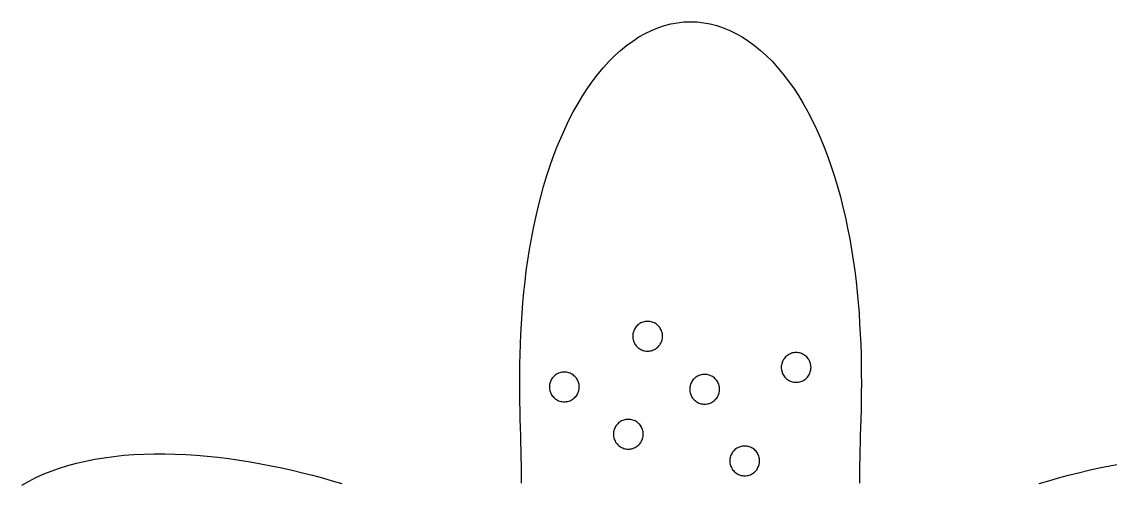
# Model space of a CAD drawing. Header units: millimetres. Extents: x 0 to 411, y 14 to 280.
# Drawn here: x 152.5 to 254.9, y 236.6 to 280 of the extents above; entities that cross this region are included whole.
import ezdxf

# ---------------------------------------------------------------- set-up
doc = ezdxf.new("R2010")
doc.units = ezdxf.units.MM
doc.layers.add('CUT', color=1, linetype='Continuous')

msp = doc.modelspace()

# ---------------------------------------------------------------- linework, layer by layer
at = {"layer": 'CUT'}
for points in [[(199.53, 236.59), (199.54, 237.14), (199.53, 237.73), (199.53, 238.34), (199.51, 238.98), (199.5, 239.66), (199.48, 240.36), (199.46, 241.09), (199.43, 241.84), (199.41, 242.63), (199.4, 243.43), (199.38, 244.26), (199.37, 245.12), (199.36, 245.99), (199.37, 246.89), (199.38, 247.8), (199.4, 248.73), (199.42, 249.67), (199.46, 250.63), (199.52, 251.6), (199.58, 252.58), (199.66, 253.57), (199.75, 254.57), (199.86, 255.57), (199.98, 256.57), (200.12, 257.58), (200.28, 258.59), (200.46, 259.59), (200.65, 260.59), (200.86, 261.58), (201.09, 262.56), (201.33, 263.54), (201.6, 264.5), (201.88, 265.45), (202.19, 266.38), (202.51, 267.29), (202.85, 268.19), (203.21, 269.06), (203.59, 269.91), (203.99, 270.74), (204.4, 271.54), (204.84, 272.31), (205.29, 273.06), (205.75, 273.77), (206.23, 274.45), (206.73, 275.09), (207.24, 275.71), (207.76, 276.28), (208.3, 276.82), (208.85, 277.31), (209.41, 277.77), (209.98, 278.19), (210.56, 278.57), (211.15, 278.9), (211.75, 279.19), (212.35, 279.44), (212.96, 279.64), (213.57, 279.8), (214.18, 279.91), (214.8, 279.98), (215.42, 280), (216.04, 279.98), (216.66, 279.91), (217.27, 279.8), (217.88, 279.64), (218.49, 279.44), (219.1, 279.19), (219.69, 278.9), (220.28, 278.57), (220.86, 278.19), (221.43, 277.77), (221.99, 277.31), (222.54, 276.82), (223.08, 276.28), (223.6, 275.71), (224.11, 275.09), (224.61, 274.45), (225.09, 273.77), (225.56, 273.06), (226, 272.31), (226.44, 271.54), (226.85, 270.74), (227.25, 269.91), (227.63, 269.06), (227.99, 268.19), (228.33, 267.29), (228.65, 266.38), (228.96, 265.45), (229.24, 264.5), (229.51, 263.54), (229.75, 262.56), (229.98, 261.58), (230.19, 260.59), (230.39, 259.59), (230.56, 258.59), (230.72, 257.58), (230.86, 256.57), (230.98, 255.57), (231.09, 254.57), (231.18, 253.57), (231.26, 252.58), (231.32, 251.6), (231.38, 250.63), (231.42, 249.67), (231.45, 248.73), (231.46, 247.8), (231.47, 246.89), (231.48, 245.99), (231.47, 245.12), (231.46, 244.26), (231.45, 243.43), (231.43, 242.63), (231.41, 241.84), (231.38, 241.09), (231.36, 240.36), (231.34, 239.66), (231.33, 238.98), (231.31, 238.34), (231.31, 237.73), (231.31, 237.14), (231.31, 236.59)], [(152.54, 236.41), (153.19, 236.77), (153.86, 237.12), (154.57, 237.44), (155.31, 237.74), (156.08, 238.01), (156.87, 238.26), (157.69, 238.48), (158.54, 238.68), (159.41, 238.85), (160.3, 239), (161.21, 239.12), (162.13, 239.22), (163.08, 239.29), (164.03, 239.34), (165, 239.36), (165.98, 239.36), (166.97, 239.34), (167.97, 239.3), (168.97, 239.23), (169.98, 239.14), (170.99, 239.04), (172, 238.91), (173, 238.77), (174.01, 238.61), (175.01, 238.43), (176, 238.24), (176.99, 238.03), (177.96, 237.81), (178.93, 237.58), (179.88, 237.34), (180.82, 237.09), (181.74, 236.83), (182.65, 236.56)], [(248.19, 236.56), (249.1, 236.83), (250.02, 237.09), (250.96, 237.34), (251.91, 237.58), (252.88, 237.81), (253.85, 238.03), (254.84, 238.24), (255.83, 238.43)]]:
    msp.add_lwpolyline(points, dxfattribs=at)
for points in [[(212.68, 249.88), (212.72, 249.99), (212.75, 250.09), (212.77, 250.2), (212.78, 250.31), (212.78, 250.42), (212.78, 250.53), (212.77, 250.64), (212.75, 250.75), (212.72, 250.85), (212.68, 250.95), (212.63, 251.05), (212.58, 251.15), (212.52, 251.24), (212.45, 251.33), (212.37, 251.41), (212.29, 251.48), (212.21, 251.55), (212.12, 251.61), (212.02, 251.67), (211.92, 251.71), (211.82, 251.75), (211.71, 251.78), (211.6, 251.8), (211.49, 251.81), (211.38, 251.82), (211.27, 251.81), (211.17, 251.8), (211.06, 251.78), (210.95, 251.75), (210.85, 251.71), (210.75, 251.67), (210.65, 251.61), (210.56, 251.55), (210.48, 251.48), (210.39, 251.41), (210.32, 251.33), (210.25, 251.24), (210.19, 251.15), (210.14, 251.05), (210.09, 250.95), (210.05, 250.85), (210.02, 250.75), (210, 250.64), (209.99, 250.53), (209.98, 250.42), (209.99, 250.31), (210, 250.2), (210.02, 250.09), (210.05, 249.99), (210.09, 249.88), (210.14, 249.78), (210.19, 249.69), (210.25, 249.6), (210.32, 249.51), (210.39, 249.43), (210.48, 249.35), (210.56, 249.29), (210.65, 249.23), (210.75, 249.17), (210.85, 249.13), (210.95, 249.09), (211.06, 249.06), (211.17, 249.04), (211.27, 249.02), (211.38, 249.02), (211.49, 249.02), (211.6, 249.04), (211.71, 249.06), (211.82, 249.09), (211.92, 249.13), (212.02, 249.17), (212.12, 249.23), (212.21, 249.29), (212.29, 249.35), (212.37, 249.43), (212.45, 249.51), (212.52, 249.6), (212.58, 249.69), (212.63, 249.78), (212.68, 249.88)], [(226.64, 246.95), (226.68, 247.06), (226.71, 247.16), (226.73, 247.27), (226.74, 247.38), (226.75, 247.49), (226.74, 247.6), (226.73, 247.71), (226.71, 247.82), (226.68, 247.92), (226.64, 248.02), (226.6, 248.12), (226.54, 248.22), (226.48, 248.31), (226.41, 248.4), (226.34, 248.48), (226.26, 248.55), (226.17, 248.62), (226.08, 248.68), (225.98, 248.74), (225.88, 248.78), (225.78, 248.82), (225.67, 248.85), (225.57, 248.87), (225.46, 248.88), (225.35, 248.89), (225.24, 248.88), (225.13, 248.87), (225.02, 248.85), (224.92, 248.82), (224.81, 248.78), (224.71, 248.74), (224.62, 248.68), (224.53, 248.62), (224.44, 248.55), (224.36, 248.48), (224.28, 248.4), (224.22, 248.31), (224.15, 248.22), (224.1, 248.12), (224.05, 248.02), (224.02, 247.92), (223.99, 247.82), (223.97, 247.71), (223.95, 247.6), (223.95, 247.49), (223.95, 247.38), (223.97, 247.27), (223.99, 247.16), (224.02, 247.06), (224.05, 246.95), (224.1, 246.85), (224.15, 246.76), (224.22, 246.67), (224.28, 246.58), (224.36, 246.5), (224.44, 246.42), (224.53, 246.36), (224.62, 246.29), (224.71, 246.24), (224.81, 246.2), (224.92, 246.16), (225.02, 246.13), (225.13, 246.11), (225.24, 246.09), (225.35, 246.09), (225.46, 246.09), (225.57, 246.11), (225.67, 246.13), (225.78, 246.16), (225.88, 246.2), (225.98, 246.24), (226.08, 246.29), (226.17, 246.36), (226.26, 246.42), (226.34, 246.5), (226.41, 246.58), (226.48, 246.67), (226.54, 246.76), (226.6, 246.85), (226.64, 246.95)], [(204.88, 245.22), (204.91, 245.32), (204.94, 245.43), (204.95, 245.54), (204.95, 245.65), (204.95, 245.76), (204.94, 245.87), (204.91, 245.98), (204.88, 246.08), (204.85, 246.19), (204.8, 246.29), (204.75, 246.38), (204.69, 246.47), (204.62, 246.56), (204.54, 246.64), (204.46, 246.71), (204.38, 246.78), (204.28, 246.84), (204.19, 246.9), (204.09, 246.94), (203.99, 246.98), (203.88, 247.01), (203.77, 247.03), (203.66, 247.05), (203.55, 247.05), (203.44, 247.05), (203.33, 247.03), (203.23, 247.01), (203.12, 246.98), (203.02, 246.94), (202.92, 246.9), (202.82, 246.84), (202.73, 246.78), (202.64, 246.71), (202.56, 246.64), (202.49, 246.56), (202.42, 246.47), (202.36, 246.38), (202.31, 246.29), (202.26, 246.19), (202.22, 246.08), (202.19, 245.98), (202.17, 245.87), (202.16, 245.76), (202.15, 245.65), (202.16, 245.54), (202.17, 245.43), (202.19, 245.32), (202.22, 245.22), (202.26, 245.11), (202.31, 245.01), (202.36, 244.92), (202.42, 244.83), (202.49, 244.74), (202.56, 244.66), (202.64, 244.59), (202.73, 244.52), (202.82, 244.46), (202.92, 244.4), (203.02, 244.36), (203.12, 244.32), (203.23, 244.29), (203.33, 244.27), (203.44, 244.25), (203.55, 244.25), (203.66, 244.25), (203.77, 244.27), (203.88, 244.29), (203.99, 244.32), (204.09, 244.36), (204.19, 244.4), (204.28, 244.46), (204.38, 244.52), (204.46, 244.59), (204.54, 244.66), (204.62, 244.74), (204.69, 244.83), (204.75, 244.92), (204.8, 245.01), (204.85, 245.11), (204.88, 245.22)], [(218.04, 244.9), (218.08, 245), (218.11, 245.11), (218.13, 245.22), (218.14, 245.33), (218.15, 245.43), (218.14, 245.54), (218.13, 245.65), (218.11, 245.76), (218.08, 245.87), (218.04, 245.97), (217.99, 246.07), (217.94, 246.17), (217.88, 246.26), (217.81, 246.34), (217.74, 246.42), (217.66, 246.5), (217.57, 246.57), (217.48, 246.63), (217.38, 246.68), (217.28, 246.73), (217.18, 246.77), (217.07, 246.8), (216.97, 246.82), (216.86, 246.83), (216.75, 246.83), (216.64, 246.83), (216.53, 246.82), (216.42, 246.8), (216.31, 246.77), (216.21, 246.73), (216.11, 246.68), (216.02, 246.63), (215.92, 246.57), (215.84, 246.5), (215.76, 246.42), (215.68, 246.34), (215.61, 246.26), (215.55, 246.17), (215.5, 246.07), (215.45, 245.97), (215.42, 245.87), (215.39, 245.76), (215.36, 245.65), (215.35, 245.54), (215.35, 245.43), (215.35, 245.33), (215.36, 245.22), (215.39, 245.11), (215.42, 245), (215.45, 244.9), (215.5, 244.8), (215.55, 244.7), (215.61, 244.61), (215.68, 244.53), (215.76, 244.44), (215.84, 244.37), (215.92, 244.3), (216.02, 244.24), (216.11, 244.19), (216.21, 244.14), (216.31, 244.1), (216.42, 244.07), (216.53, 244.05), (216.64, 244.04), (216.75, 244.03), (216.86, 244.04), (216.97, 244.05), (217.07, 244.07), (217.18, 244.1), (217.28, 244.14), (217.38, 244.19), (217.48, 244.24), (217.57, 244.3), (217.66, 244.37), (217.74, 244.44), (217.81, 244.53), (217.88, 244.61), (217.94, 244.7), (217.99, 244.8), (218.04, 244.9)], [(210.87, 240.67), (210.91, 240.77), (210.94, 240.88), (210.96, 240.99), (210.97, 241.1), (210.97, 241.2), (210.97, 241.31), (210.96, 241.42), (210.94, 241.53), (210.91, 241.64), (210.87, 241.74), (210.82, 241.84), (210.77, 241.94), (210.71, 242.03), (210.64, 242.11), (210.56, 242.19), (210.48, 242.27), (210.4, 242.34), (210.31, 242.4), (210.21, 242.45), (210.11, 242.5), (210.01, 242.54), (209.9, 242.57), (209.79, 242.59), (209.68, 242.6), (209.57, 242.6), (209.46, 242.6), (209.35, 242.59), (209.25, 242.57), (209.14, 242.54), (209.04, 242.5), (208.94, 242.45), (208.84, 242.4), (208.75, 242.34), (208.66, 242.27), (208.58, 242.19), (208.51, 242.11), (208.44, 242.03), (208.38, 241.94), (208.33, 241.84), (208.28, 241.74), (208.24, 241.64), (208.21, 241.53), (208.19, 241.42), (208.18, 241.31), (208.17, 241.2), (208.18, 241.1), (208.19, 240.99), (208.21, 240.88), (208.24, 240.77), (208.28, 240.67), (208.33, 240.57), (208.38, 240.47), (208.44, 240.38), (208.51, 240.3), (208.58, 240.21), (208.66, 240.14), (208.75, 240.07), (208.84, 240.01), (208.94, 239.96), (209.04, 239.91), (209.14, 239.87), (209.25, 239.84), (209.35, 239.82), (209.46, 239.81), (209.57, 239.8), (209.68, 239.81), (209.79, 239.82), (209.9, 239.84), (210.01, 239.87), (210.11, 239.91), (210.21, 239.96), (210.31, 240.01), (210.4, 240.07), (210.48, 240.14), (210.56, 240.21), (210.64, 240.3), (210.71, 240.38), (210.77, 240.47), (210.82, 240.57), (210.87, 240.67)], [(221.84, 238.26), (221.87, 238.37), (221.89, 238.48), (221.91, 238.58), (221.91, 238.69), (221.91, 238.8), (221.89, 238.91), (221.87, 239.02), (221.84, 239.13), (221.81, 239.23), (221.76, 239.33), (221.71, 239.43), (221.64, 239.52), (221.58, 239.6), (221.5, 239.68), (221.42, 239.76), (221.34, 239.83), (221.24, 239.89), (221.15, 239.94), (221.05, 239.99), (220.94, 240.03), (220.84, 240.06), (220.73, 240.08), (220.62, 240.09), (220.51, 240.09), (220.4, 240.09), (220.29, 240.08), (220.19, 240.06), (220.08, 240.03), (219.98, 239.99), (219.88, 239.94), (219.78, 239.89), (219.69, 239.83), (219.6, 239.76), (219.52, 239.68), (219.45, 239.6), (219.38, 239.52), (219.32, 239.43), (219.26, 239.33), (219.22, 239.23), (219.18, 239.13), (219.15, 239.02), (219.13, 238.91), (219.12, 238.8), (219.11, 238.69), (219.12, 238.58), (219.13, 238.48), (219.15, 238.37), (219.18, 238.26), (219.22, 238.16), (219.26, 238.06), (219.32, 237.96), (219.38, 237.87), (219.45, 237.78), (219.52, 237.7), (219.6, 237.63), (219.69, 237.56), (219.78, 237.5), (219.88, 237.45), (219.98, 237.4), (220.08, 237.36), (220.19, 237.33), (220.29, 237.31), (220.4, 237.3), (220.51, 237.29), (220.62, 237.3), (220.73, 237.31), (220.84, 237.33), (220.94, 237.36), (221.05, 237.4), (221.15, 237.45), (221.24, 237.5), (221.34, 237.56), (221.42, 237.63), (221.5, 237.7), (221.58, 237.78), (221.64, 237.87), (221.71, 237.96), (221.76, 238.06), (221.81, 238.16), (221.84, 238.26)]]:
    msp.add_lwpolyline(points, close=True, dxfattribs=at)

doc.saveas('drawing.dxf')
